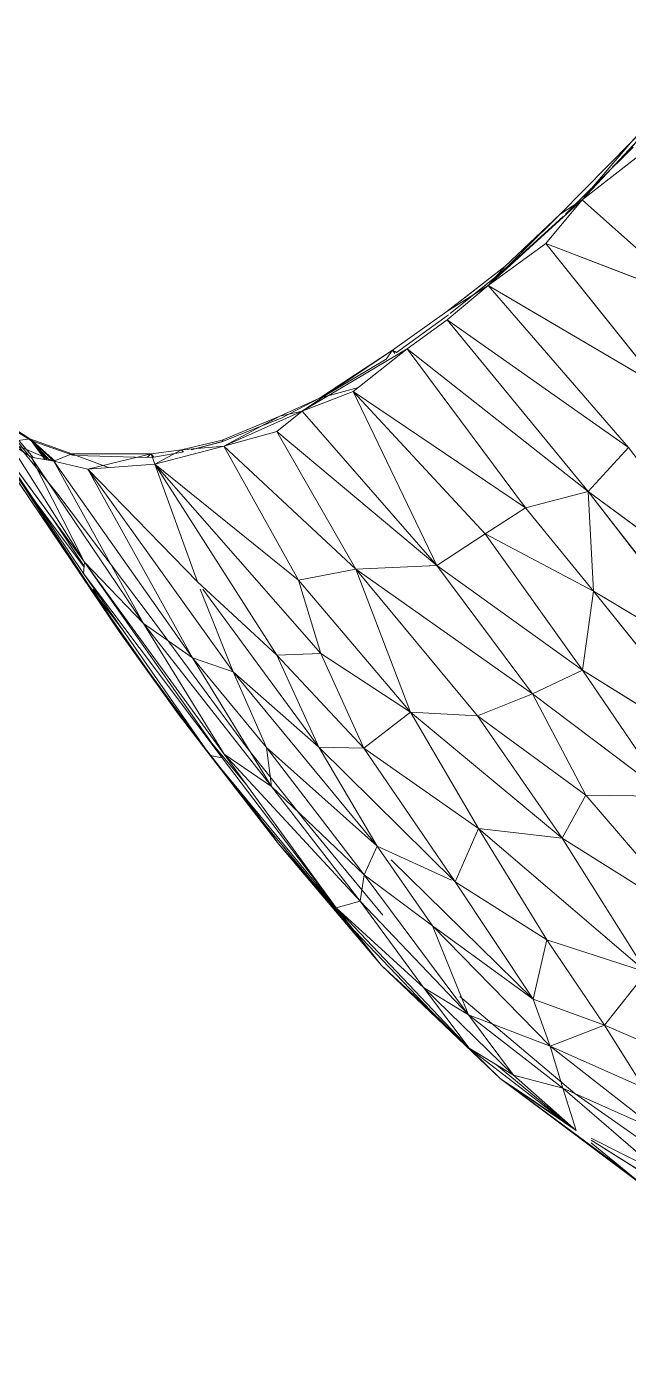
# Model space of a CAD drawing. Header units: inches. Extents: x -1767 to 184, y -1065 to 157.
# Drawn here: x -794.755 to -793.314, y -232.522 to -229.33 of the extents above; entities that cross this region are included whole.
import ezdxf

# ---------------------------------------------------------------- set-up
doc = ezdxf.new("R2010")
doc.units = ezdxf.units.IN
doc.header["$MEASUREMENT"] = 0
for name, color, linetype, lineweight in [('A-DETL-GENF', 92, 'Continuous', 9), ('E-LITE-EQPM', 33, 'Continuous', 9), ('G-IMPT', 8, 'Continuous', 9)]:
    doc.layers.add(name, color=color, linetype=linetype, lineweight=lineweight)

# ---------------------------------------------------------------- blocks, each defined once
blk = doc.blocks.new('flos_pendant16 - flos_pendant - 3D View - _3D__dwg_FLOS_AIM_Pendant_Lamps_dwg-2425-_3D_-V18-FIRST FLOOR')
at = {"layer": 'G-IMPT'}
for p, q in [((43.5032, 23.9718), (42.7792, 24.5321)), ((43.9807, 23.5781), (43.2219, 24.2681)), ((43.2219, 24.2681), (43.5047, 23.9875)), ((43.2219, 24.2681), (43.9807, 23.5781)), ((43.571, 23.7018), (42.9167, 24.2599)), ((43.6343, 23.666), (43.1256, 24.1994)), ((43.1256, 24.1994), (43.6343, 23.666)), ((43.5022, 23.9612), (43.1543, 24.1813)), ((43.5022, 23.9612), (43.1543, 24.1813)), ((43.328, 24.1646), (43.9807, 23.5781)), ((43.6343, 23.666), (43.1284, 23.952)), ((43.6837, 23.4241), (43.1284, 23.952)), ((43.6343, 23.666), (43.1284, 23.952)), ((43.6837, 23.4241), (43.1284, 23.952)), ((44.1374, 23.3911), (43.582, 23.9107)), ((43.9807, 23.5781), (43.582, 23.9107)), ((43.9037, 23.5671), (43.582, 23.9107)), ((43.582, 23.9107), (43.6343, 23.666)), ((43.6205, 23.8722), (43.9927, 23.5)), ((43.6205, 23.8722), (43.9807, 23.5781)), ((43.6205, 23.8722), (43.9927, 23.5)), ((43.6837, 23.4241), (43.1806, 23.7073)), ((43.3676, 23.3361), (43.1806, 23.7073)), ((43.1806, 23.7073), (43.6837, 23.4241)), ((43.3676, 23.3361), (43.1806, 23.7073)), ((43.571, 23.7018), (44.1621, 23.0969)), ((43.9037, 23.5671), (43.6343, 23.666)), ((43.6343, 23.666), (44.1236, 23.2042)), ((43.6343, 23.666), (43.6837, 23.4241)), ((43.6837, 23.4241), (43.6343, 23.666)), ((43.6343, 23.666), (44.1236, 23.2042)), ((43.3676, 23.3361), (42.9524, 23.5643)), ((44.1374, 23.3911), (43.9037, 23.5671)), ((43.9037, 23.5671), (44.3601, 23.0282)), ((43.9037, 23.5671), (44.1236, 23.2042)), ((44.1236, 23.2042), (43.9037, 23.5671)), ((44.5828, 22.8825), (43.9807, 23.5781)), ((44.3326, 23.1602), (43.9807, 23.5781)), ((44.1374, 23.3911), (43.9807, 23.5781)), ((43.6837, 23.4241), (43.3676, 23.3361)), ((44.1236, 23.2042), (43.6837, 23.4241)), ((43.6837, 23.4241), (43.7525, 23.1519)), ((43.6837, 23.4241), (44.2776, 22.6873)), ((43.7525, 23.1519), (43.6837, 23.4241)), ((44.5828, 22.8825), (44.1374, 23.3911)), ((44.8055, 22.5361), (44.1374, 23.3911)), ((44.1374, 23.3911), (44.3601, 23.0282)), ((43.3676, 23.3361), (43.1036, 23.0612)), ((43.7525, 23.1519), (43.3676, 23.3361)), ((43.3676, 23.3361), (43.6453, 22.8275)), ((43.7525, 23.1519), (43.6453, 22.8275)), ((44.4726, 22.2967), (43.7525, 23.1519)), ((43.7525, 23.1519), (44.2776, 22.6873)), ((43.7525, 23.1519), (44.1264, 22.4536)), ((44.4726, 22.2967), (43.7525, 23.1519)), ((43.7525, 23.1519), (44.1264, 22.4536)), ((44.668, 22.5113), (44.1236, 23.2042)), ((44.3601, 23.0282), (44.1236, 23.2042)), ((44.6323, 22.3656), (44.1236, 23.2042)), ((44.1236, 23.2042), (44.2776, 22.6873)), ((44.6323, 22.3656), (44.1236, 23.2042)), ((44.3601, 23.0282), (44.1236, 23.2042)), ((44.5828, 22.8825), (44.3326, 23.1602)), ((44.7477, 22.6323), (44.3326, 23.1602)), ((43.6453, 22.8275), (43.1036, 23.0612)), ((43.9669, 22.1677), (43.1036, 23.0612)), ((43.1036, 23.0612), (43.505, 22.2666)), ((43.1036, 23.0612), (43.9669, 22.1677)), ((43.505, 22.2666), (43.1036, 23.0612)), ((44.8055, 22.5361), (44.3601, 23.0282)), ((44.668, 22.5113), (44.3601, 23.0282)), ((44.5828, 22.8825), (45.0941, 22.1457)), ((44.5828, 22.8825), (44.7477, 22.6323)), ((44.5828, 22.8825), (44.8055, 22.5361)), ((43.3483, 22.0384), (42.8122, 22.8)), ((43.505, 22.2666), (42.8122, 22.8)), ((42.8122, 22.8), (43.3483, 22.0384)), ((43.6453, 22.8275), (44.1264, 22.4536)), ((43.6453, 22.8275), (43.9669, 22.1677)), ((44.6323, 22.3656), (44.2776, 22.6873)), ((44.5443, 22.2117), (44.2776, 22.6873)), ((44.7477, 22.6323), (45.0941, 22.1457)), ((44.7477, 22.6323), (45.1684, 22.0192)), ((44.811, 22.2144), (44.5498, 22.6021)), ((44.668, 22.5113), (44.6323, 22.3656)), ((44.8055, 22.5361), (44.668, 22.5113)), ((45.3498, 21.6151), (44.668, 22.5113)), ((44.668, 22.5113), (45.1024, 21.8213)), ((45.0941, 22.1457), (44.8055, 22.5361)), ((44.8055, 22.5361), (45.4296, 21.6151)), ((44.8055, 22.5361), (45.3636, 21.6343)), ((44.8055, 22.5361), (45.3498, 21.6151)), ((44.1264, 22.4536), (43.9669, 22.1677)), ((44.8165, 21.626), (44.1264, 22.4536)), ((44.1264, 22.4536), (44.5663, 21.6563)), ((44.5443, 22.2117), (44.1459, 22.4423)), ((44.1459, 22.4423), (44.5443, 22.2117)), ((44.6323, 22.3656), (44.5443, 22.2117)), ((44.5443, 22.2117), (44.6323, 22.3656)), ((45.1024, 21.8213), (44.6323, 22.3656)), ((44.6323, 22.3656), (45.1106, 21.6013)), ((44.6323, 22.3656), (45.1106, 21.6013)), ((43.3483, 22.0384), (43.505, 22.2666)), ((43.9669, 22.1677), (43.505, 22.2666)), ((44.2858, 21.4803), (43.505, 22.2666)), ((43.9119, 21.5353), (43.505, 22.2666)), ((44.5663, 21.6563), (43.9669, 22.1677)), ((43.9669, 22.1677), (44.2858, 21.4803)), ((43.9669, 22.1677), (44.2858, 21.4803)), ((45.1106, 21.6013), (44.5443, 22.2117)), ((44.5443, 22.2117), (44.8165, 21.626)), ((44.5443, 22.2117), (45.2563, 21.1587)), ((45.1106, 21.6013), (44.5443, 22.2117)), ((44.9237, 22.0467), (44.811, 22.2144)), ((45.0941, 22.1457), (45.4296, 21.6151)), ((45.5863, 21.3649), (45.0941, 22.1457)), ((45.0941, 22.1457), (45.1684, 22.0192)), ((43.593, 21.4418), (42.8892, 22.0879)), ((43.3483, 22.0384), (42.8892, 22.0879)), ((43.3016, 21.3374), (42.8892, 22.0879)), ((43.3483, 22.0384), (42.8892, 22.0879)), ((42.8892, 22.0879), (43.3016, 21.3374)), ((43.593, 21.4418), (43.3483, 22.0384)), ((43.9119, 21.5353), (43.3483, 22.0384)), ((44.9237, 22.0467), (45.2261, 21.5793)), ((45.5863, 21.3649), (45.1684, 22.0192)), ((45.1684, 22.0192), (45.2417, 21.8923)), ((45.1684, 22.0192), (45.2417, 21.8923)), ((43.3016, 21.3374), (42.5153, 21.9367)), ((42.5153, 21.9367), (43.1971, 20.9002)), ((45.3498, 21.6151), (45.1024, 21.8213)), ((45.1024, 21.8213), (45.732, 20.8397)), ((45.1024, 21.8213), (45.4763, 21.0597)), ((45.1024, 21.8213), (45.1106, 21.6013)), ((45.732, 20.8397), (45.1024, 21.8213)), ((45.2404, 21.8002), (45.4144, 21.5451)), ((45.4144, 21.5451), (45.2404, 21.8001)), ((44.5663, 21.6563), (44.2858, 21.4803)), ((44.2858, 21.4803), (44.5663, 21.6563)), ((44.8165, 21.626), (44.5663, 21.6563)), ((44.5663, 21.6563), (45.0034, 21.0899)), ((44.5663, 21.6563), (44.756, 21.1037)), ((44.756, 21.1037), (44.5663, 21.6563)), ((44.8165, 21.626), (45.2563, 21.1587)), ((44.8165, 21.626), (45.3816, 20.6797)), ((44.8165, 21.626), (45.0034, 21.0899)), ((45.3816, 20.6797), (44.8165, 21.626)), ((44.8165, 21.626), (45.2563, 21.1587)), ((45.4763, 21.0597), (45.1106, 21.6013)), ((45.1106, 21.6013), (45.2563, 21.1587)), ((45.6907, 20.804), (45.2261, 21.5793)), ((46.0289, 20.4658), (45.3498, 21.6151)), ((45.3498, 21.6151), (45.732, 20.8397)), ((46.0289, 20.4658), (45.3498, 21.6151)), ((45.4296, 21.6151), (45.3636, 21.6343)), ((46.0399, 20.5291), (45.3636, 21.6343)), ((45.3636, 21.6343), (46.0289, 20.4658)), ((45.3636, 21.6343), (46.0289, 20.4658)), ((45.5863, 21.3649), (45.4296, 21.6151)), ((45.8722, 20.8727), (45.4296, 21.6151)), ((45.4296, 21.6151), (46.0399, 20.5291)), ((43.593, 21.4418), (43.9119, 21.5353)), ((43.593, 21.4418), (43.9119, 21.5353)), ((44.2858, 21.4803), (43.9119, 21.5353)), ((44.514, 20.65), (43.9119, 21.5353)), ((43.9119, 21.5353), (44.514, 20.65)), ((43.593, 21.4418), (43.3016, 21.3374)), ((44.514, 20.65), (43.593, 21.4418)), ((44.0604, 20.672), (43.593, 21.4418)), ((44.0604, 20.672), (43.593, 21.4418)), ((43.593, 21.4418), (44.514, 20.65)), ((44.756, 21.1037), (44.2858, 21.4803)), ((44.2858, 21.4803), (44.514, 20.65)), ((44.2858, 21.4803), (44.8412, 20.6803)), ((44.2858, 21.4803), (44.8412, 20.6803)), ((43.1971, 20.9002), (42.4933, 21.4171)), ((43.1724, 20.3394), (42.4933, 21.4171)), ((45.5863, 21.3649), (45.8722, 20.8727)), ((45.5863, 21.3649), (46.0509, 20.5428)), ((43.3016, 21.3374), (43.1971, 20.9002)), ((43.3016, 21.3374), (43.1971, 20.9002)), ((44.0604, 20.672), (43.3016, 21.3374)), ((43.3016, 21.3374), (43.7717, 20.5208)), ((44.0604, 20.672), (43.3016, 21.3374)), ((43.1724, 20.3394), (42.2953, 21.1257)), ((45.4763, 21.0597), (45.2563, 21.1587)), ((45.2563, 21.1587), (45.3954, 20.6784)), ((45.2563, 21.1587), (45.9602, 19.9462)), ((45.2563, 21.1587), (45.4763, 21.0597)), ((45.9602, 19.9462), (45.2563, 21.1587)), ((45.2563, 21.1587), (45.3954, 20.6784)), ((45.0034, 21.0899), (44.756, 21.1037)), ((44.756, 21.1037), (45.5835, 19.9545)), ((44.756, 21.1037), (44.8412, 20.6803)), ((44.756, 21.1037), (44.8412, 20.6803)), ((45.4076, 20.6363), (45.0034, 21.0899)), ((45.0034, 21.0899), (45.5835, 19.9545)), ((45.4076, 20.6363), (45.0034, 21.0899)), ((45.732, 20.8397), (45.4763, 21.0597)), ((45.4763, 21.0597), (45.9602, 19.9462)), ((45.4763, 21.0597), (46.1471, 19.883)), ((45.9602, 19.9462), (45.4763, 21.0597)), ((45.4763, 21.0597), (46.1471, 19.883)), ((43.1971, 20.9002), (43.1724, 20.3394)), ((43.7717, 20.5208), (43.1971, 20.9002)), ((43.5325, 20.3971), (43.1971, 20.9002)), ((46.0289, 20.4658), (45.732, 20.8397)), ((45.732, 20.8397), (46.1471, 19.883)), ((45.732, 20.8397), (46.2708, 19.85)), ((46.0509, 20.5428), (45.8441, 20.8774)), ((45.8722, 20.8727), (46.6475, 19.4458)), ((46.0509, 20.5428), (45.8722, 20.8727)), ((45.8722, 20.8727), (45.995, 20.6211)), ((45.8722, 20.8727), (46.4849, 19.7129)), ((45.6907, 20.804), (46.1416, 20.0699)), ((44.0604, 20.672), (43.7717, 20.5208)), ((43.7717, 20.5208), (44.0604, 20.672)), ((44.514, 20.65), (44.0604, 20.672)), ((44.0604, 20.672), (44.7312, 19.7373)), ((44.0604, 20.672), (44.8824, 19.8363)), ((44.0604, 20.672), (44.4343, 19.6548)), ((44.514, 20.65), (44.0604, 20.672)), ((44.514, 20.65), (44.8412, 20.6803)), ((45.5835, 19.9545), (44.8412, 20.6803)), ((44.8412, 20.6803), (45.1876, 19.8912)), ((44.8412, 20.6803), (45.1876, 19.8912)), ((44.514, 20.65), (45.1876, 19.8912)), ((44.514, 20.65), (44.8824, 19.8363)), ((45.4076, 20.6363), (45.9602, 19.9462)), ((45.4076, 20.6363), (45.5835, 19.9545)), ((43.7717, 20.5208), (43.5325, 20.3971)), ((43.5325, 20.3971), (43.7717, 20.5208)), ((43.7717, 20.5208), (44.4343, 19.6548)), ((46.0399, 20.5291), (46.0289, 20.4658)), ((46.0399, 20.5291), (46.5403, 19.6081)), ((46.0399, 20.5291), (46.5403, 19.6081)), ((46.0509, 20.5428), (46.3313, 20.004)), ((46.0509, 20.5428), (46.6475, 19.4458)), ((46.0289, 20.4658), (46.5403, 19.6081)), ((46.0289, 20.4658), (46.3891, 19.751)), ((46.0289, 20.4658), (46.2708, 19.85)), ((46.181, 20.2107), (46.0328, 20.4884)), ((46.181, 20.2107), (46.0328, 20.4884)), ((46.0336, 20.4926), (46.3313, 20.004)), ((43.5325, 20.3971), (43.1724, 20.3394)), ((44.4343, 19.6548), (43.5325, 20.3971)), ((44.1099, 19.4431), (43.5325, 20.3971)), ((44.4343, 19.6548), (43.5325, 20.3971)), ((43.5325, 20.3971), (44.1099, 19.4431)), ((43.1724, 20.3394), (42.9249, 20.1139)), ((44.1099, 19.4431), (43.1724, 20.3394)), ((43.1724, 20.3394), (43.8707, 19.3029)), ((44.1099, 19.4431), (43.1724, 20.3394)), ((43.8707, 19.3029), (43.1724, 20.3394)), ((42.9249, 20.1139), (43.8707, 19.3029)), ((42.9249, 20.1139), (43.6233, 19.1324)), ((43.6233, 19.1324), (42.9249, 20.1139)), ((42.9249, 20.1139), (43.8707, 19.3029)), ((46.1416, 20.0699), (46.5095, 19.5195)), ((45.5835, 19.9545), (45.1876, 19.8912)), ((45.5835, 19.9545), (45.1876, 19.8912)), ((45.5835, 19.9545), (45.4268, 19.8885)), ((45.9602, 19.9462), (45.5835, 19.9545)), ((45.5835, 19.9545), (45.5973, 19.894)), ((45.9602, 19.9462), (45.5835, 19.9545)), ((45.9602, 19.9462), (45.5973, 19.894)), ((45.8433, 19.9488), (46.0188, 19.8643)), ((45.9602, 19.9462), (46.1471, 19.883)), ((46.1471, 19.883), (45.9602, 19.9462)), ((45.1876, 19.8912), (44.7312, 19.7373)), ((45.1876, 19.8912), (44.7312, 19.7373)), ((45.1832, 19.8619), (44.852, 19.7645)), ((45.1832, 19.8619), (44.852, 19.7645)), ((44.852, 19.7645), (45.1832, 19.8619)), ((45.1876, 19.8912), (44.8577, 19.7538)), ((45.1931, 19.8555), (44.8577, 19.7538)), ((45.1876, 19.8912), (44.8824, 19.8363)), ((45.1876, 19.8912), (44.8824, 19.8363)), ((45.1871, 19.863), (45.3725, 19.8942)), ((45.1871, 19.863), (45.3725, 19.8942)), ((45.1931, 19.8555), (45.1871, 19.863)), ((45.1931, 19.8555), (45.1871, 19.863)), ((45.1876, 19.8912), (45.4268, 19.8885)), ((45.1893, 19.8634), (45.3725, 19.8942)), ((45.4268, 19.8885), (45.1931, 19.8555)), ((45.4268, 19.8885), (45.4168, 19.9016)), ((45.5845, 19.9156), (45.4213, 19.9019)), ((45.5845, 19.9156), (45.4213, 19.9019)), ((45.4268, 19.8885), (45.4213, 19.9019)), ((45.4268, 19.8885), (45.5973, 19.894)), ((45.5845, 19.9156), (45.6238, 19.9134)), ((45.5973, 19.894), (45.5845, 19.9156)), ((45.5845, 19.9156), (45.6238, 19.9134)), ((45.5973, 19.894), (45.6238, 19.9134)), ((46.0426, 19.8527), (45.5973, 19.894)), ((45.6238, 19.9134), (46.0188, 19.8643)), ((45.6238, 19.9134), (46.0188, 19.8643)), ((46.0426, 19.8527), (46.0188, 19.8643)), ((46.0364, 19.861), (46.0188, 19.8643)), ((46.0426, 19.8527), (46.0364, 19.861)), ((46.0364, 19.861), (46.254, 19.7607)), ((46.0364, 19.861), (46.254, 19.7607)), ((46.1471, 19.883), (46.0426, 19.8527)), ((46.1471, 19.883), (46.0426, 19.8527)), ((46.0426, 19.8527), (46.2681, 19.7455)), ((46.1366, 19.8865), (46.254, 19.7607)), ((46.3891, 19.751), (46.1471, 19.883)), ((46.1471, 19.883), (46.2708, 19.85)), ((46.1471, 19.883), (46.2681, 19.7455)), ((46.1678, 19.8775), (46.2575, 19.7595)), ((46.2575, 19.7595), (46.1678, 19.8775)), ((46.1831, 19.8734), (46.2575, 19.7595)), ((46.1959, 19.87), (46.2615, 19.7569)), ((46.3981, 19.6506), (46.2599, 19.8529)), ((46.3891, 19.751), (46.2708, 19.85)), ((46.2762, 19.8495), (46.4416, 19.5997)), ((46.2762, 19.8495), (46.4416, 19.5997)), ((43.2768, 18.929), (42.7132, 19.7923)), ((42.7132, 19.7923), (43.6233, 19.1324)), ((44.7312, 19.7373), (44.8824, 19.8363)), ((44.7312, 19.7373), (44.1099, 19.4431)), ((44.7312, 19.7373), (44.1924, 19.4431)), ((44.7312, 19.7373), (44.4343, 19.6548)), ((44.6268, 19.674), (44.8472, 19.7628)), ((44.6268, 19.674), (44.8472, 19.7628)), ((44.8577, 19.7538), (44.6268, 19.674)), ((44.7312, 19.7373), (44.8577, 19.7538)), ((46.2681, 19.7455), (46.254, 19.7607)), ((46.254, 19.7607), (46.2575, 19.7595)), ((46.2615, 19.7569), (46.2575, 19.7595)), ((46.2596, 19.7584), (46.2615, 19.7569)), ((46.2681, 19.7455), (46.2615, 19.7569)), ((46.3981, 19.6506), (46.2615, 19.7569)), ((46.3981, 19.6506), (46.2615, 19.7569)), ((46.3891, 19.751), (46.2681, 19.7455)), ((46.4083, 19.6356), (46.2681, 19.7455)), ((44.4343, 19.6548), (44.1099, 19.4431)), ((44.1924, 19.4431), (44.6268, 19.674)), ((44.2328, 19.4899), (44.6131, 19.6716)), ((44.2328, 19.4899), (44.6131, 19.6716)), ((44.2328, 19.4899), (44.6131, 19.6716)), ((44.6268, 19.674), (44.4026, 19.6341)), ((44.4026, 19.6341), (44.6131, 19.6716)), ((44.4026, 19.6341), (44.6131, 19.6716)), ((44.1924, 19.4431), (44.2328, 19.4899)), ((44.1924, 19.4431), (44.2328, 19.4899)), ((44.1712, 19.4581), (43.8591, 19.2757)), ((44.1712, 19.4581), (43.8591, 19.2757)), ((43.8591, 19.2757), (44.1712, 19.4581)), ((44.1924, 19.4431), (43.8679, 19.2561)), ((44.1099, 19.4431), (43.8707, 19.3029)), ((44.1924, 19.4431), (44.1712, 19.4581)), ((43.0514, 18.7035), (42.4658, 19.3331)), ((42.4658, 19.3331), (43.2768, 18.929)), ((43.5092, 19.0441), (43.8497, 19.2698)), ((43.8497, 19.2698), (43.5129, 19.0466)), ((43.8497, 19.2698), (43.5129, 19.0466)), ((43.8679, 19.2561), (43.5188, 19.0362)), ((43.8707, 19.3029), (43.6233, 19.1324)), ((43.8679, 19.2561), (43.6233, 19.1324)), ((43.6233, 19.1324), (43.8679, 19.2561)), ((43.0514, 18.7035), (43.6233, 19.1324)), ((43.6233, 19.1324), (43.1806, 18.7723)), ((43.2768, 18.929), (43.6233, 19.1324)), ((43.6233, 19.1324), (43.5188, 19.0362)), ((43.5188, 19.0362), (43.6233, 19.1324)), ((43.1649, 18.7862), (43.5053, 19.0411)), ((43.1649, 18.7862), (43.5053, 19.0411)), ((43.1649, 18.7862), (43.5053, 19.0411)), ((43.1806, 18.7723), (43.5188, 19.0362)), ((43.0514, 18.7035), (43.2768, 18.929)), ((43.1514, 18.7749), (42.7366, 18.4358)), ((43.1806, 18.7723), (42.7462, 18.4066)), ((43.1514, 18.7749), (42.9937, 18.646)), ((42.9937, 18.646), (43.1514, 18.7749)), ((43.0514, 18.7035), (43.1806, 18.7723)), ((43.0514, 18.7035), (42.4191, 18.1454)), ((43.0514, 18.7035), (42.7077, 18.4863)), ((42.9938, 18.6475), (42.7462, 18.4066))]:
    blk.add_line(p, q, dxfattribs=at)
at = {"layer": 'G-IMPT', "flags": 128}
for points in [[(43.5032, 23.9718), (42.7792, 24.5321), (43.2219, 24.2681), (43.5047, 23.9875)], [(44.3326, 23.1602), (44.5828, 22.8825), (44.8055, 22.5361), (44.1374, 23.3911), (44.5828, 22.8825), (43.9807, 23.5781), (43.328, 24.1646)], [(43.582, 23.9107), (43.9807, 23.5781), (44.1374, 23.3911), (44.3601, 23.0282), (43.9037, 23.5671)], [(43.9037, 23.5671), (44.1374, 23.3911), (43.582, 23.9107)], [(42.4768, 23.875), (42.54, 23.4021), (42.9524, 23.5643), (43.1036, 23.0612), (42.8122, 22.8), (43.505, 22.2666)], [(44.7477, 22.6323), (44.5828, 22.8825), (45.0941, 22.1457), (44.7477, 22.6323), (44.3326, 23.1602), (43.9807, 23.5781), (43.6205, 23.8722)], [(42.9524, 23.5643), (43.3676, 23.3361), (43.1036, 23.0612), (43.6453, 22.8275), (43.9669, 22.1677)], [(43.6837, 23.4241), (43.3676, 23.3361), (43.7525, 23.1519)], [(44.2776, 22.6873), (44.1236, 23.2042), (43.6837, 23.4241)], [(43.6837, 23.4241), (44.2776, 22.6873), (43.7525, 23.1519)], [(43.7525, 23.1519), (43.6453, 22.8275), (43.3676, 23.3361)], [(44.1236, 23.2042), (44.668, 22.5113), (44.3601, 23.0282)], [(44.3601, 23.0282), (44.8055, 22.5361), (44.668, 22.5113), (44.6323, 22.3656)], [(43.1971, 20.9002), (42.5153, 21.9367), (41.6135, 22.6818), (41.7895, 22.976)], [(44.5663, 21.6563), (43.9669, 22.1677), (44.1264, 22.4536), (43.6453, 22.8275)], [(44.6323, 22.3656), (44.2776, 22.6873), (44.5443, 22.2117)], [(45.5863, 21.3649), (45.8722, 20.8727), (45.4296, 21.6151), (45.5863, 21.3649), (45.1684, 22.0192), (44.7477, 22.6323)], [(44.668, 22.5113), (45.3498, 21.6151), (44.8055, 22.5361), (45.3636, 21.6343)], [(45.1106, 21.6013), (45.1024, 21.8213), (44.668, 22.5113)], [(45.3636, 21.6343), (45.4296, 21.6151), (45.0941, 22.1457), (44.8055, 22.5361), (45.4296, 21.6151), (46.0399, 20.5291)], [(44.5663, 21.6563), (44.1264, 22.4536), (44.8165, 21.626), (44.5663, 21.6563), (45.0034, 21.0899), (44.756, 21.1037)], [(45.4763, 21.0597), (45.1024, 21.8213), (44.6323, 22.3656)], [(43.3483, 22.0384), (43.505, 22.2666), (44.2858, 21.4803)], [(43.9669, 22.1677), (43.505, 22.2666), (43.9119, 21.5353)], [(45.2563, 21.1587), (44.5443, 22.2117), (44.8165, 21.626)], [(45.995, 20.6211), (45.8722, 20.8727), (46.0509, 20.5428), (45.5863, 21.3649), (45.0941, 22.1457), (45.1684, 22.0192)], [(43.3016, 21.3374), (43.593, 21.4418), (42.8892, 22.0879)], [(43.9119, 21.5353), (43.3483, 22.0384), (43.593, 21.4418)], [(43.1724, 20.3394), (42.9249, 20.1139), (42.2953, 21.1257), (41.663, 21.956)], [(43.7717, 20.5208), (43.3016, 21.3374), (42.5153, 21.9367)], [(45.1024, 21.8213), (45.3498, 21.6151), (45.732, 20.8397)], [(44.8165, 21.626), (45.0034, 21.0899), (45.5835, 19.9545), (44.756, 21.1037), (44.2858, 21.4803)], [(45.732, 20.8397), (45.4763, 21.0597), (45.1106, 21.6013), (45.2563, 21.1587)], [(46.0289, 20.4658), (46.0399, 20.5291), (45.3636, 21.6343)], [(44.514, 20.65), (44.2858, 21.4803), (43.9119, 21.5353)], [(43.1724, 20.3394), (42.2953, 21.1257), (42.4933, 21.4171), (43.1724, 20.3394)], [(42.4933, 21.4171), (43.1971, 20.9002), (43.1724, 20.3394), (43.5325, 20.3971)], [(43.1806, 18.7723), (43.0514, 18.7035), (42.4658, 19.3331), (43.2768, 18.929), (42.7132, 19.7923), (41.9159, 20.9085)], [(43.7717, 20.5208), (43.1971, 20.9002), (43.5325, 20.3971)], [(46.0289, 20.4658), (46.2708, 19.85), (45.732, 20.8397)], [(46.2708, 19.85), (46.1471, 19.883), (45.732, 20.8397), (46.0289, 20.4658)], [(46.0336, 20.4926), (46.3313, 20.004), (46.6475, 19.4458), (46.0509, 20.5428), (45.8441, 20.8774)], [(46.6475, 19.4458), (45.8722, 20.8727), (46.4849, 19.7129)], [(44.8824, 19.8363), (44.7312, 19.7373), (44.0604, 20.672), (44.4343, 19.6548), (43.7717, 20.5208)], [(44.8412, 20.6803), (44.514, 20.65), (44.8824, 19.8363), (44.0604, 20.672)], [(45.9602, 19.9462), (45.4076, 20.6363), (45.5835, 19.9545), (44.8412, 20.6803)], [(44.514, 20.65), (45.1876, 19.8912), (45.4268, 19.8885), (45.4213, 19.9019)], [(46.0509, 20.5428), (46.3313, 20.004), (46.4693, 19.7271)], [(46.5076, 19.5223), (46.5183, 19.5063), (46.5403, 19.6081), (46.0289, 20.4658), (46.3891, 19.751), (46.2708, 19.85)], [(45.5845, 19.9156), (45.5973, 19.894), (45.5835, 19.9545), (45.4268, 19.8885), (45.4168, 19.9016)], [(45.6238, 19.9134), (45.5973, 19.894), (45.9602, 19.9462)], [(46.0364, 19.861), (46.0426, 19.8527), (46.0188, 19.8643), (45.8433, 19.9488)], [(44.1924, 19.4431), (44.7312, 19.7373), (44.8577, 19.7538), (45.1876, 19.8912)], [(46.1331, 16.5885), (46.1389, 16.5838), (46.3093, 16.933), (46.587, 17.5626), (46.5568, 17.5323), (46.6805, 17.9585), (46.7602, 18.2169), (46.796, 18.5138), (46.7712, 18.9565), (46.752, 19.1599), (46.7657, 18.9317), (46.6255, 19.3221), (46.5183, 19.5063), (46.4083, 19.6356), (46.2681, 19.7455), (46.0426, 19.8527), (45.5973, 19.894), (45.4268, 19.8885), (45.1931, 19.8555), (44.8577, 19.7538)], [(45.4213, 19.9019), (45.5845, 19.9156), (45.6238, 19.9134), (46.0188, 19.8643), (46.0364, 19.861), (46.254, 19.7607), (46.2575, 19.7595), (46.2596, 19.7584), (46.3981, 19.6506)], [(46.1366, 19.8865), (46.254, 19.7607), (46.2681, 19.7455), (46.1471, 19.883)], [(46.5403, 19.6081), (46.752, 19.1599), (46.6475, 19.4458), (46.5403, 19.6081), (46.3891, 19.751), (46.1471, 19.883)], [(46.2599, 19.8529), (46.3981, 19.6506), (46.4083, 19.6356), (46.3891, 19.751), (46.2681, 19.7455), (46.2596, 19.7584), (46.1847, 19.873)], [(46.1959, 19.87), (46.2615, 19.7569), (46.2681, 19.7455), (46.2615, 19.7569)], [(43.1806, 18.7723), (43.6233, 19.1324), (42.7132, 19.7923), (42.4658, 19.3331), (42.7077, 18.4863)], [(44.1099, 19.4431), (44.7312, 19.7373), (44.4343, 19.6548), (44.1099, 19.4431), (43.8707, 19.3029), (43.6233, 19.1324), (43.0514, 18.7035), (42.7077, 18.4863), (42.4191, 18.1454), (43.0514, 18.7035), (43.2768, 18.929), (43.6233, 19.1324)], [(44.8577, 19.7538), (44.6268, 19.674), (44.1924, 19.4431), (43.8679, 19.2561)], [(44.1813, 19.4638), (44.1924, 19.4431), (44.1712, 19.4581)], [(43.7633, 19.1902), (43.5188, 19.0362), (43.1806, 18.7723), (42.7462, 18.4066), (42.3338, 18.03), (42.0344, 17.7115)], [(42.1111, 18.8932), (42.4191, 18.1454), (42.7462, 18.4066), (42.9938, 18.6475)]]:
    blk.add_lwpolyline(points, dxfattribs=at)
blk.add_lwpolyline([(43.582, 23.9107), (43.6343, 23.666), (43.9037, 23.5671)], close=True, dxfattribs=at)
blk = doc.blocks.new('flos_pendant16 - flos_pendant - 3D View - _3D__dwg-V19-FIRST FLOOR')
at = {"xscale": 0.426201584994806, "yscale": 0.426201584994806, "zscale": 0.426201584994806}
blk.add_blockref('flos_pendant16 - flos_pendant - 3D View - _3D__dwg_FLOS_AIM_Pendant_Lamps_dwg-2425-_3D_-V18-FIRST FLOOR', (0.7054, -0.3763), dxfattribs=at)
blk = doc.blocks.new('flos_pendant16 - flos_pendant16 2-V20-FIRST FLOOR')
blk.add_blockref('flos_pendant16 - flos_pendant - 3D View - _3D__dwg-V19-FIRST FLOOR', (0, 0))

msp = doc.modelspace()

# ---------------------------------------------------------------- hatches: boundary and pattern name
at = {"layer": 'A-DETL-GENF'}
h = msp.add_hatch(dxfattribs=at)
h.set_pattern_fill('FP1_12', style=0, pattern_type=2)
h.set_pattern_definition([(0, (0, 0), (0, 6), [])])
h.paths.add_polyline_path([(-850.187, -314.9479), (-830.0626, -314.9479), (-830.0626, -299.7935), (-556.7791, -299.7935), (-556.7791, -106.8365), (-967.9152, -51.6245), (-967.9152, -314.9479), (-962.3651, -314.9479), (-962.3651, -308.8001), (-932.3651, -308.8001), (-932.3651, -314.9479), (-853.937, -314.9479)], flags=0)
h.paths.add_polyline_path([(-751.7044, -218.2571), (-751.7044, -218.257), (-751.6517, -218.2502)], flags=0)
h.paths.add_polyline_path([(-801.0716, -213.4245), (-801.0716, -213.4244), (-801.0102, -213.4245)], flags=0)

# ---------------------------------------------------------------- block references
at = {"layer": 'E-LITE-EQPM', "rotation": 185.4644837373745}
msp.add_blockref('flos_pendant16 - flos_pendant16 2-V20-FIRST FLOOR', (-775.181, -220.3702), dxfattribs=at)

doc.saveas('drawing.dxf')
